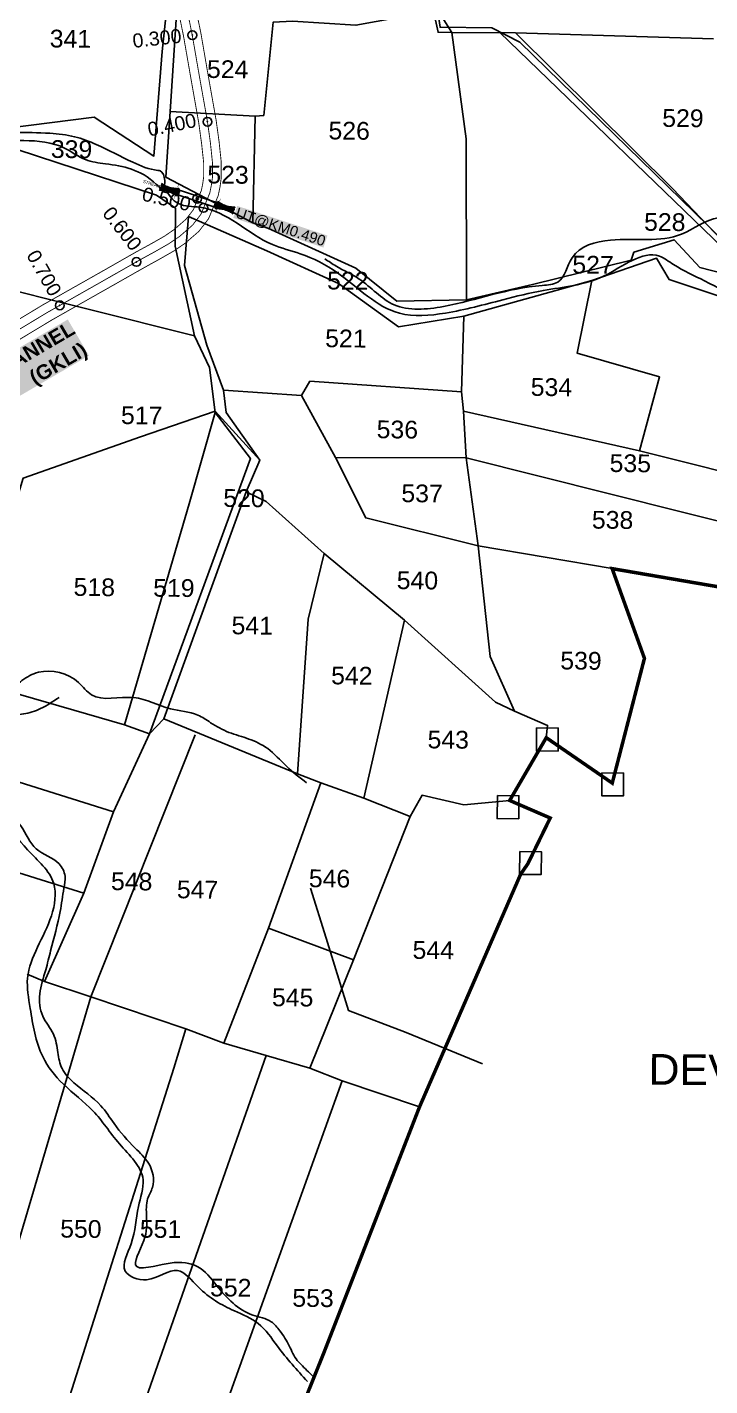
# Model space of a CAD drawing. Header units: inches. Extents: x 193816 to 219909, y 1622772 to 1631107.
# Drawn here: x 196617 to 197395, y 1624808 to 1626358 of the extents above; entities that cross this region are included whole.
import ezdxf
from ezdxf.enums import TextEntityAlignment as Align

# ---------------------------------------------------------------- set-up
doc = ezdxf.new("R2010")
doc.units = ezdxf.units.IN
doc.header["$LTSCALE"] = 15
doc.header["$MEASUREMENT"] = 0
doc.header["$PDMODE"] = 32
doc.header["$PDSIZE"] = 10
doc.linetypes.add('HIDDEN2', pattern=[0.1875, 0.125, -0.0625])
for name, color, linetype in [('CANAL1', 7, 'Continuous'), ('CHANAGE', 1, 'Continuous'), ('PLOT', 7, 'Continuous'), ('PLOT NO', 7, 'Continuous'), ('POINT', 2, 'Continuous'), ('ROAD', 1, 'Continuous'), ('STREAM', 4, 'Continuous'), ('STRUCTURE', 5, 'Continuous'), ('TEXT', 1, 'Continuous'), ('text2', 7, 'Continuous'), ('VILLAGE BOUNADRY', 5, 'Continuous'), ('VILLAGE BOUNADRY STONES', 1, 'Continuous')]:
    doc.layers.add(name, color=color, linetype=linetype)
doc.styles.get("Standard").update_dxf_attribs({"font": 'arial.ttf'})
doc.dimstyles.get("Standard").update_dxf_attribs({"dimtxt": 0.18, "dimasz": 0.18, "dimexe": 0.18, "dimexo": 0.0625, "dimgap": 0.09, "dimtad": 0, "dimtih": 1, "dimtoh": 1, "dimdec": 4, "dimzin": 0, "dimdsep": 46, "dimtxsty": 'Standard', "dimcen": 0.09, "dimadec": 0, "dimazin": 0, "dimtfac": 1, "dimtdec": 4, "dimtofl": 0, "dimtmove": 0, "dimatfit": 3, "dimfxl": 1, "dimtolj": 1, "dimtzin": 0, "dimarcsym": 0})

# ---------------------------------------------------------------- blocks, each defined once
blk = doc.blocks.new('UT')
at = {"layer": 'STRUCTURE'}
h = blk.add_hatch(dxfattribs=at)
h.set_pattern_fill('DASH', color=150, scale=8, angle=-39.6278, style=0)
h.set_pattern_definition([(320.372247933, (-4370.464, -6260.8811), (1.40800153113, 0.132407282), [1, -1])])
h.paths.add_polyline_path([(765163, 1700681.9), (765165.6, 1700680.6), (765167.2, 1700680.3), (765169.1, 1700680), (765172.4, 1700679.6), (765176.4, 1700679.3), (765179.5, 1700679.5), (765183.1, 1700679.9), (765187.7, 1700680.9), (765188.9, 1700681.2), (765193.1, 1700682.2), (765196.1, 1700680.2), (765196.1, 1700672.2), (765193.1, 1700670.2), (765190.5, 1700670.8), (765188.1, 1700671.3), (765185.5, 1700671.8), (765183.6, 1700672.1), (765181, 1700672.5), (765180.3, 1700672.5), (765178.5, 1700672.6), (765176.7, 1700672.6), (765174.6, 1700672.5), (765172.5, 1700672.3), (765170.4, 1700672), (765168.5, 1700671.7), (765166.1, 1700671.2), (765165, 1700670.8), (765163, 1700669.7)])
h.paths.add_polyline_path([(765259.1, 1700682.2), (765256.1, 1700680.2), (765256.1, 1700672.2), (765259.1, 1700670.2), (765261.9, 1700671), (765264.4, 1700671.6), (765266.4, 1700672), (765269.1, 1700672.5), (765272.7, 1700673), (765276.1, 1700673.1), (765278.6, 1700672.9), (765281.2, 1700672.7), (765283.9, 1700672.3), (765286.4, 1700671.9), (765288, 1700671.3), (765289.2, 1700670.6), (765289.1, 1700682.7), (765287.6, 1700681.8), (765285.7, 1700681.2), (765283, 1700680.7), (765281.2, 1700680.4), (765276.7, 1700679.9), (765272.7, 1700679.9), (765268.7, 1700680.3), (765264.8, 1700681), (765261.2, 1700681.7)])
at = {"layer": 'STRUCTURE', "color": 150, "const_width": 0.628}
for points in [[(765190.1, 1700688.2), (765190.1, 1700684.2), (765196.1, 1700680.2), (765256.1, 1700680.2), (765262.1, 1700684.2), (765262.1, 1700688.2)], [(765190.1, 1700664.2), (765190.1, 1700668.2), (765196.1, 1700672.2), (765256.1, 1700672.2), (765262.1, 1700668.2), (765262.1, 1700664.2)]]:
    blk.add_lwpolyline(points, dxfattribs=at)
at = {"layer": 'STRUCTURE', "color": 150}
for points in [[(765196.1, 1700680.2), (765256.1, 1700680.2)], [(765196.1, 1700672.2), (765256.1, 1700672.2)], [(765196.1, 1700672.2), (765256.1, 1700672.2)]]:
    blk.add_lwpolyline(points, dxfattribs=at)
at = {"layer": 'STRUCTURE', "color": 0}
blk.add_circle((765226.1, 1700676.2), 1.89, dxfattribs=at)
at = {"layer": 'STRUCTURE', "color": 150}
for points in [[(765163, 1700681.9), (765164.4, 1700681.1), (765167.9, 1700680.2), (765171.2, 1700679.8), (765176.1, 1700679.4), (765184.7, 1700680.3), (765193.1, 1700682.2)], [(765163, 1700669.7), (765164.3, 1700670.6), (765167.8, 1700671.6), (765171.2, 1700672.1), (765176, 1700672.6), (765184.7, 1700672), (765193.1, 1700670.2)], [(765289.1, 1700682.7), (765287.8, 1700681.9), (765284.3, 1700680.9), (765280.9, 1700680.4), (765276.1, 1700679.8), (765267.4, 1700680.5), (765259.1, 1700682.2)], [(765289.2, 1700670.6), (765287.8, 1700671.4), (765284.2, 1700672.3), (765280.9, 1700672.7), (765276.1, 1700673.1), (765267.4, 1700672.2), (765259.1, 1700670.2)]]:
    blk.add_spline(points, degree=3, dxfattribs=at)
at = {"layer": 'STRUCTURE', "color": 0}
blk.add_text('STREAM', height=5, dxfattribs=at).set_placement((765148.2, 1700675.8), align=Align.MIDDLE_CENTER)
for points in [[(765190.9, 1700676), (765164.2, 1700675.8)], [(765289.3, 1700676.7), (765265.4, 1700676.4)]]:
    blk.add_leader(points, dimstyle='Standard', override={"dimasz": 10, "dimgap": 0.09, "dimtad": 0}, dxfattribs=at)

msp = doc.modelspace()

# ---------------------------------------------------------------- linework, layer by layer
at = {"layer": 'CANAL1', "color": 200, "const_width": 1}
for points in [[(196789, 1626379.1), (196795.5, 1626347.3), (196803.4, 1626301.9), (196812.8, 1626248.6), (196816.1, 1626224.6), (196818.4, 1626203.3), (196818.5, 1626196.6), (196818.5, 1626187.2), (196817.4, 1626179.1), (196815.8, 1626171.3), (196810.9, 1626159.7), (196806.6, 1626149.2), (196798.5, 1626138.7), (196785, 1626126.9), (196773.5, 1626119), (196758, 1626110.2), (196741.7, 1626101.3), (196699.8, 1626077.4), (196635.3, 1626040.9), (196591.1, 1626014.2)], [(196808.6, 1626382.9), (196815.2, 1626351.1), (196823.1, 1626305.3), (196832.6, 1626251.7), (196836, 1626227), (196838.4, 1626204.4), (196838.5, 1626196.7), (196838.5, 1626185.8), (196837.1, 1626175.6), (196835, 1626165.4), (196829.4, 1626152), (196824, 1626139.1), (196813.2, 1626124.9), (196797.3, 1626111.1), (196784.1, 1626102.1), (196767.8, 1626092.8), (196751.5, 1626083.8), (196709.6, 1626060), (196645.4, 1626023.6), (196601.3, 1625997)]]:
    msp.add_lwpolyline(points, dxfattribs=at)
at = {"layer": 'CANAL1', "color": 1, "linetype": 'HIDDEN2', "ltscale": 4, "const_width": 1}
msp.add_lwpolyline([(196798.8, 1626381), (196805.3, 1626349.2), (196813.2, 1626303.6), (196822.7, 1626250.2), (196826.1, 1626225.8), (196828.4, 1626203.8), (196828.5, 1626196.7), (196828.5, 1626186.5), (196827.2, 1626177.4), (196825.4, 1626168.4), (196820.2, 1626155.8), (196815.3, 1626144.1), (196805.8, 1626131.8), (196791.1, 1626119), (196778.8, 1626110.6), (196762.9, 1626101.5), (196746.6, 1626092.6), (196704.7, 1626068.7), (196640.3, 1626032.2), (196596.2, 1626005.6)], dxfattribs=at)
at = {"layer": 'PLOT'}
for points in [[(197118.1, 1626046.7), (197117.7, 1626230.3), (197101.4, 1626351.6), (197092, 1626366.1), (197075.9, 1626430.4), (197066.9, 1626446.7), (197056.2, 1626490.2), (197001, 1626583.5), (196945.3, 1626683.3), (196924.7, 1626735.9), (196923, 1626776.1), (196945.5, 1626830.1), (196989.5, 1626898.5), (197028.8, 1627002.9), (197031.3, 1627014.8), (197004.9, 1627084.3), (196990.9, 1627166.8)], [(197020.4, 1627014.5), (197009.3, 1626988.2), (196977.4, 1626900.1), (196970.4, 1626895.6), (196960.7, 1626872.6), (196935.5, 1626836.3), (196919.8, 1626799.2), (196907.5, 1626756.8), (196876, 1626699.3), (196843.9, 1626643.7), (196799.2, 1626559.5), (196797.4, 1626547.1), (196794, 1626497.9), (196782.7, 1626437.7), (196771.3, 1626329.7), (196761.8, 1626210.6), (196693.8, 1626255.1), (196474.9, 1626227.2), (196493, 1626289.4), (196523.5, 1626346.5), (196533, 1626368.1), (196577.8, 1626414.8), (196638.2, 1626440.1), (196782.7, 1626437.7)], [(196874.4, 1626134.3), (196877.3, 1626255.9), (196886.9, 1626257), (196897.8, 1626363.3), (196919.7, 1626364.5), (196992, 1626359.8), (197080.3, 1626375.8)], [(197399.5, 1626344.4), (197173.9, 1626351.2), (197101.4, 1626351.6), (197085.6, 1626351.7), (197080.3, 1626375.8)], [(196787.3, 1626372.2), (196780.4, 1626261.3), (196775.5, 1626186.4), (196874.4, 1626134.3), (196891.7, 1626128.5), (196992, 1626082.6), (197038.6, 1626044.9), (197118.1, 1626046.7), (197193.3, 1626064.1), (197305.7, 1626091.7), (197308.8, 1626100.9), (197354.8, 1626115.1), (197383.9, 1626083.5), (197438.8, 1626069.5)], [(197155.7, 1626351.8), (197432.5, 1626084.4)], [(197432.7, 1626090.1), (197353.1, 1626173.3), (197173.9, 1626351.2)], [(196877.3, 1626255.9), (196780.4, 1626261.3)], [(196605.7, 1626218), (196764.7, 1626165.9), (196786.2, 1626151), (196785.8, 1626107.8), (196807.8, 1626005.4), (196825, 1625969.5), (196831.4, 1625917.9), (196801.9, 1625813.8), (196728.1, 1625562), (196756.7, 1625551.6), (196715.6, 1625462.7), (196681.9, 1625370), (196637, 1625269.3), (196617.2, 1625277.3)], [(196801.3, 1626141.7), (196796.6, 1626085.9), (196822, 1625994.9), (196840.9, 1625943.6), (196844.2, 1625918), (196882.4, 1625863.8)], [(196801.3, 1626141.7), (196890.4, 1626102.6), (196972.1, 1626065.2), (197040.5, 1626015.8), (197114.9, 1626027.8)], [(197172.8, 1625577.5), (197144.9, 1625639.9), (197131.2, 1625765.9), (197117.8, 1625866.5), (197114.5, 1625919.6), (197112.3, 1625941.6), (197114.9, 1626027.8), (197260.8, 1626068.7), (197334.7, 1626094), (197348.8, 1626069.6), (197504.4, 1626018.2), (197541.7, 1625965.4)], [(196556.1, 1626069.1), (196565.4, 1626066.3), (196807.8, 1626005.4)], [(197260.8, 1626068.7), (197244, 1625985.8), (197338, 1625958.9), (197315, 1625874.2)], [(196840.9, 1625943.6), (196930.1, 1625937.6), (196939.6, 1625953.7), (197112.3, 1625941.6)], [(196930.1, 1625937.6), (196968.6, 1625866.6), (197117.8, 1625866.5), (197445.9, 1625783.8)], [(196544.1, 1625615.7), (196612.6, 1625843.3), (196746.6, 1625890.3), (196831.6, 1625919.7), (196882.4, 1625863.8), (196866.8, 1625827.7), (196889.6, 1625816.4), (196955.9, 1625757.4), (197047.4, 1625681.1), (197150.9, 1625587.7), (197172.8, 1625577.5), (197210.4, 1625561.1), (197208.9, 1625547.2)], [(196831.4, 1625917.9), (196871.7, 1625865.6), (196756.7, 1625551.6)], [(197474.5, 1625834.6), (197315, 1625874.2), (197114.5, 1625919.6)], [(196968.6, 1625866.6), (197003.1, 1625797.8), (197131.2, 1625765.9), (197284, 1625740)], [(196773, 1625568.7), (196866.8, 1625827.7)], [(196955.9, 1625757.4), (196937.4, 1625682.2), (196925.3, 1625505.9)], [(196303.6, 1625695.2), (196423.5, 1625654.3), (196443.5, 1625647.9), (196544.1, 1625615.7), (196551.7, 1625613.9), (196595.8, 1625600.2), (196728.1, 1625562)], [(196303.6, 1625695.2), (196359.1, 1625574.9), (196715.6, 1625462.7)], [(197000.9, 1625478.2), (197047.4, 1625681.1)], [(196756.7, 1625551.6), (196773, 1625568.7), (196925.3, 1625505.9), (196951.9, 1625495.6), (197000.9, 1625478.2), (197053.9, 1625457.5), (197067.3, 1625481.6), (197115.1, 1625470.7), (197167.2, 1625475.6)], [(196553.7, 1624791.8), (196690, 1625251.5), (196808.9, 1625550.3)], [(196951.9, 1625495.6), (196892.2, 1625329.9), (196841.5, 1625198.7)], [(196337.7, 1625477.6), (196681.9, 1625370)], [(196939.6, 1625170.3), (196989.2, 1625293.7), (197053.9, 1625457.5)], [(196892.2, 1625329.9), (196989.2, 1625293.7)], [(196798.1, 1625215.3), (196690, 1625251.5), (196637, 1625269.3)], [(196105.3, 1624918), (196201.7, 1624884.5), (196315.3, 1624852.1), (196411.9, 1624828.8), (196424.5, 1624825), (196491.4, 1624808.4), (196538, 1624794.8), (196553.7, 1624791.8), (196655.7, 1624764.2), (196784.3, 1625170.2), (196798.1, 1625215.3), (196841.5, 1625198.7), (196889.5, 1625184.8), (196939.6, 1625170.3), (196976.4, 1625156), (197064.4, 1625126)], [(196732.2, 1624735.7), (196889.5, 1625184.8)], [(196976.4, 1625156), (196814.7, 1624705.4)]]:
    msp.add_lwpolyline(points, dxfattribs=at)
at = {"layer": 'POINT'}
msp.add_point((196811, 1626162, 2), dxfattribs=at)
at = {"layer": 'ROAD'}
for points in [[(196916, 1626767.6), (196939.5, 1626676.6), (196996.3, 1626585.2), (197048.3, 1626498.3), (197060.3, 1626449.6), (197078.8, 1626417.8), (197087.8, 1626357.4), (197147, 1626356.8), (197178.9, 1626340.3), (197393.5, 1626130.9), (197439.9, 1626084.9), (197445.9, 1626050.8), (197572.3, 1625996.8)], [(197136.2, 1625175.4), (197049.4, 1625211.1), (196983.4, 1625236.1), (196958.2, 1625318.4), (196940.1, 1625375.4)]]:
    msp.add_lwpolyline(points, dxfattribs=at)
at = {"layer": 'STREAM'}
for points in [[(196945, 1624817), (196930.9, 1624830.7), (196925.1, 1624836.9), (196915.9, 1624853.6), (196905.3, 1624870.7), (196895.4, 1624881.1), (196874.4, 1624888.6), (196833.5, 1624922.1), (196811, 1624944.1), (196797.8, 1624948.2), (196761, 1624944.2), (196742.2, 1624943.9), (196750.2, 1624973.6), (196753.3, 1625001.7), (196754.6, 1625021.2), (196760.1, 1625034.3), (196755.6, 1625061.9), (196740.3, 1625079.1), (196716.4, 1625107.1), (196701.2, 1625127.5), (196670.5, 1625153.7), (196657, 1625169.8), (196652.2, 1625188.1), (196647.2, 1625209.1), (196635.1, 1625229.5), (196631.6, 1625255), (196638.4, 1625282.4), (196644, 1625304.2), (196654.9, 1625349), (196659.2, 1625375.6), (196660.4, 1625389.2), (196653.6, 1625403.3), (196627.6, 1625420.3), (196609.9, 1625446.6), (196592.5, 1625468.9), (196584.7, 1625495), (196562, 1625521.7), (196548.2, 1625540.6), (196506.6, 1625571.8), (196486.9, 1625589.8), (196466.7, 1625611.4), (196442.4, 1625642.1), (196412.4, 1625684.3), (196388.5, 1625717.8), (196362.7, 1625739.3), (196340.5, 1625772.4), (196315.2, 1625785.5), (196290.7, 1625798.9), (196272.7, 1625817.5), (196254.4, 1625832.2), (196240.9, 1625853.4), (196220.9, 1625882.7), (196216.1, 1625907.7), (196208.7, 1625917.5), (196209.4, 1625928.6), (196193.7, 1625943.7), (196182.5, 1625963.7), (196176.1, 1625977.2), (196165.8, 1625985.6), (196186.6, 1626012.4), (196199, 1626043), (196208, 1626058.7), (196243.3, 1626088.4), (196265, 1626092.3), (196296, 1626102.8), (196308.1, 1626122.6), (196321.2, 1626149.3), (196348.9, 1626157.5), (196365.8, 1626157.7), (196375.9, 1626167.8), (196393.2, 1626159.3), (196454.6, 1626149.1), (196474.1, 1626153.9), (196501.1, 1626186.6), (196555.4, 1626221.2), (196613.5, 1626228.2), (196659.8, 1626219.7), (196683.7, 1626206.5), (196706.4, 1626201.8), (196764.7, 1626178.2), (196771.3, 1626173.6), (196768.9, 1626193.7), (196766.3, 1626194.2), (196737.6, 1626203.5), (196696.1, 1626223.7), (196671.3, 1626232.6), (196643.2, 1626236.5), (196602.5, 1626237.1), (196571.7, 1626233.5), (196518.1, 1626217.6), (196495.8, 1626214.2), (196473.2, 1626183.9), (196456.7, 1626163.9), (196414.9, 1626165.3), (196376.7, 1626178.7), (196357.4, 1626194.5), (196329.2, 1626212.5), (196291.6, 1626224.1), (196283, 1626210.1), (196299.2, 1626199.1), (196322.9, 1626191.1), (196343.2, 1626184.9), (196380.3, 1626167)], [(197558.4, 1625991.4), (197533.7, 1626006), (197505.1, 1626018.5), (197476.1, 1626031.7), (197434.2, 1626046.2), (197389.4, 1626068.2), (197354, 1626086.8), (197337.9, 1626096.3), (197274.1, 1626073.6), (197205.7, 1626057.3), (197159.3, 1626046.6), (197094, 1626031.5), (197041.5, 1626031.3), (196971.1, 1626077.2), (196928.4, 1626099.2), (196896.8, 1626109.7), (196814.2, 1626152.1), (196789.8, 1626156.3), (196773, 1626174.8)], [(196956.5, 1626093.4), (196969.5, 1626085), (196995.7, 1626070.3), (197035.5, 1626040.9), (197091.6, 1626039), (197204.3, 1626063.1), (197222.1, 1626066.8), (197238.3, 1626094.5), (197282.2, 1626114.6), (197363.2, 1626121.6), (197404.8, 1626140), (197460.6, 1626137.5), (197494.4, 1626157.6), (197529.2, 1626163.2), (197559.9, 1626176.6), (197578.4, 1626179.1), (197614.6, 1626178.1)], [(196936.7, 1624812.8), (196902.5, 1624853.3), (196880.6, 1624879.1), (196853.5, 1624893.5), (196812.4, 1624920.5), (196788.7, 1624939.5), (196753.4, 1624929), (196729.1, 1624938.9), (196735.7, 1624970), (196744, 1625012.5), (196749.4, 1625043), (196722.5, 1625083.9), (196692.2, 1625121.6), (196658.5, 1625152), (196635, 1625183.4), (196620.7, 1625238.5), (196617.7, 1625273.1), (196644.9, 1625344.1), (196647.5, 1625381), (196617.8, 1625419.2), (196588.7, 1625456.9), (196565.8, 1625494.6), (196550.8, 1625526.5), (196493.4, 1625571.8), (196469.1, 1625587.3), (196427.5, 1625634), (196400.2, 1625688.7), (196363.7, 1625725.3), (196348.1, 1625752.1), (196328.9, 1625768.2), (196305.3, 1625784.8), (196264, 1625802.2), (196263.9, 1625786.9), (196274.9, 1625755.6), (196285, 1625742.5), (196301.3, 1625728.2), (196313.1, 1625716.7)], [(196598.7, 1625600), (196611.3, 1625612.3), (196630.1, 1625621.8), (196675.9, 1625610), (196690.5, 1625596.2), (196738.7, 1625592.9), (196780.6, 1625580.1), (196811.7, 1625573), (196826.4, 1625564.3), (196847.3, 1625553.3), (196869.9, 1625545.7), (196891.4, 1625534.8), (196912.7, 1625514.7), (196935.8, 1625495.8)], [(196550.3, 1625530.1), (196558.3, 1625535.1), (196564.7, 1625545.9), (196576.2, 1625563.3), (196593.3, 1625571.7), (196613.2, 1625574.3), (196632.5, 1625580.4), (196653.6, 1625593.2)]]:
    msp.add_spline(points, degree=3, dxfattribs=at)
at = {"layer": 'text2', "color": 3}
for p in [(196805.5, 1626348.5), (196822.8, 1626249.7), (196818.3, 1626151.4), (196741.8, 1626089.8), (196654.5, 1626040.3)]:
    msp.add_point(p, dxfattribs=at)
at = {"layer": 'VILLAGE BOUNADRY', "const_width": 4}
msp.add_lwpolyline([(197427, 1625715.5), (197284, 1625740), (197320.8, 1625637.7), (197284.1, 1625495.4), (197208.9, 1625547.2), (197167.2, 1625475.6), (197213.4, 1625455.6), (197187.9, 1625403.4), (197179.7, 1625391.5), (197064.4, 1625126), (196955, 1624844.6), (196855.7, 1624598)], dxfattribs=at)
at = {"layer": 'VILLAGE BOUNADRY STONES'}
for points in [[(197197.9, 1625558.3), (197222.6, 1625558.1), (197222.3, 1625531.9), (197197.7, 1625532.1)], [(197272.4, 1625507.2), (197297, 1625506.9), (197296.8, 1625480.7), (197272.1, 1625481)], [(197153.2, 1625481.1), (197177.8, 1625480.9), (197177.6, 1625454.7), (197152.9, 1625454.9)], [(197178.6, 1625417.4), (197203.3, 1625417.2), (197203, 1625391), (197178.4, 1625391.2)]]:
    msp.add_lwpolyline(points, close=True, dxfattribs=at)

# ---------------------------------------------------------------- block references
at = {"layer": 'STRUCTURE', "color": 0, "xscale": 0.7000000000000002, "yscale": 0.7000000000000002, "zscale": 0.7000000000000002, "rotation": 341.809282471285}
msp.add_blockref('UT', (-683719.6, 662407.7, 2), dxfattribs=at)

# ---------------------------------------------------------------- texts
at = {"layer": 'CHANAGE'}
for s, rotation, p in [('0.300', 6.3329, (196793, 1626348)), ('0.400', 11.5867, (196809.6, 1626251.8)), ('0.500', 347.02, (196803.4, 1626155.3)), ('0.600', 308.0714, (196742.9, 1626105.8)), ('0.700', 299.5517, (196650.4, 1626052.9))]:
    msp.add_text(s, height=16, rotation=rotation, dxfattribs=at).set_placement(p, align=Align.MIDDLE_RIGHT)
at = {"layer": 'PLOT NO'}
for s, p in [('341', (196666.6, 1626344.4)), ('524', (196845.8, 1626309.6)), ('529', (197364.7, 1626253.8)), ('526', (196984.3, 1626239.5)), ('339', (196667.9, 1626218.4)), ('523', (196846.2, 1626189.3)), ('528', (197344, 1626135.3)), ('527', (197262.2, 1626086.6)), ('522', (196982.7, 1626068.4)), ('521', (196980.5, 1626002.5)), ('534', (197214.8, 1625947)), ('517', (196747.8, 1625914.8)), ('536', (197039.2, 1625898.7)), ('535', (197304.7, 1625860.2)), ('537', (197067.4, 1625825.8)), ('520', (196864.4, 1625820.4)), ('538', (197284.5, 1625795.6)), ('518', (196693.8, 1625718.9)), ('519', (196784.5, 1625718)), ('540', (197062.1, 1625726.6)), ('541', (196873.8, 1625675.1)), ('539', (197248.5, 1625635)), ('542', (196987.3, 1625618)), ('543', (197097.2, 1625545)), ('548', (196736.4, 1625383.3)), ('547', (196811.5, 1625374)), ('546', (196961.9, 1625386.6)), ('544', (197080.1, 1625304.9)), ('545', (196919.9, 1625250.9)), ('550', (196678.5, 1624987)), ('551', (196769.3, 1624986.9)), ('552', (196849.3, 1624920)), ('553', (196943.1, 1624908.1))]:
    msp.add_text(s, height=20.24, rotation=359.4473, dxfattribs=at).set_placement(p, align=Align.MIDDLE_CENTER)
at = {"layer": 'STRUCTURE', "color": 5, "attachment_point": 1, "bg_fill": 1, "box_fill_scale": 1.1, "bg_fill_color": 7, "bg_fill_true_color": 16777215, "bg_fill_transparency": 0}
for s, insert, char_height, width, rotation in [('UT@KM0.490', (196857.5, 1626152.2, 2), 12, 105.779, 341.8093), ('\\pi1.44345;{\\fArial|b1|i0|c0|p34;\\C1;FEEDER  CHANNEL \\P\\pi151.28291;(GKLI)}', (196473.1, 1625911), 16.64, 219.875, 30.2972)]:
    msp.add_mtext(s, dxfattribs=dict(at, insert=insert, char_height=char_height, width=width, rotation=rotation))
at = {"layer": 'TEXT', "insert": (197312.2, 1625245), "char_height": 35, "width": 392.727, "attachment_point": 1, "rotation": 359.4473}
msp.add_mtext('\\pi128.64362;NO.88 \\P\\pi13.99833;DEVATAPURAM', dxfattribs=at)

doc.saveas('drawing.dxf')
